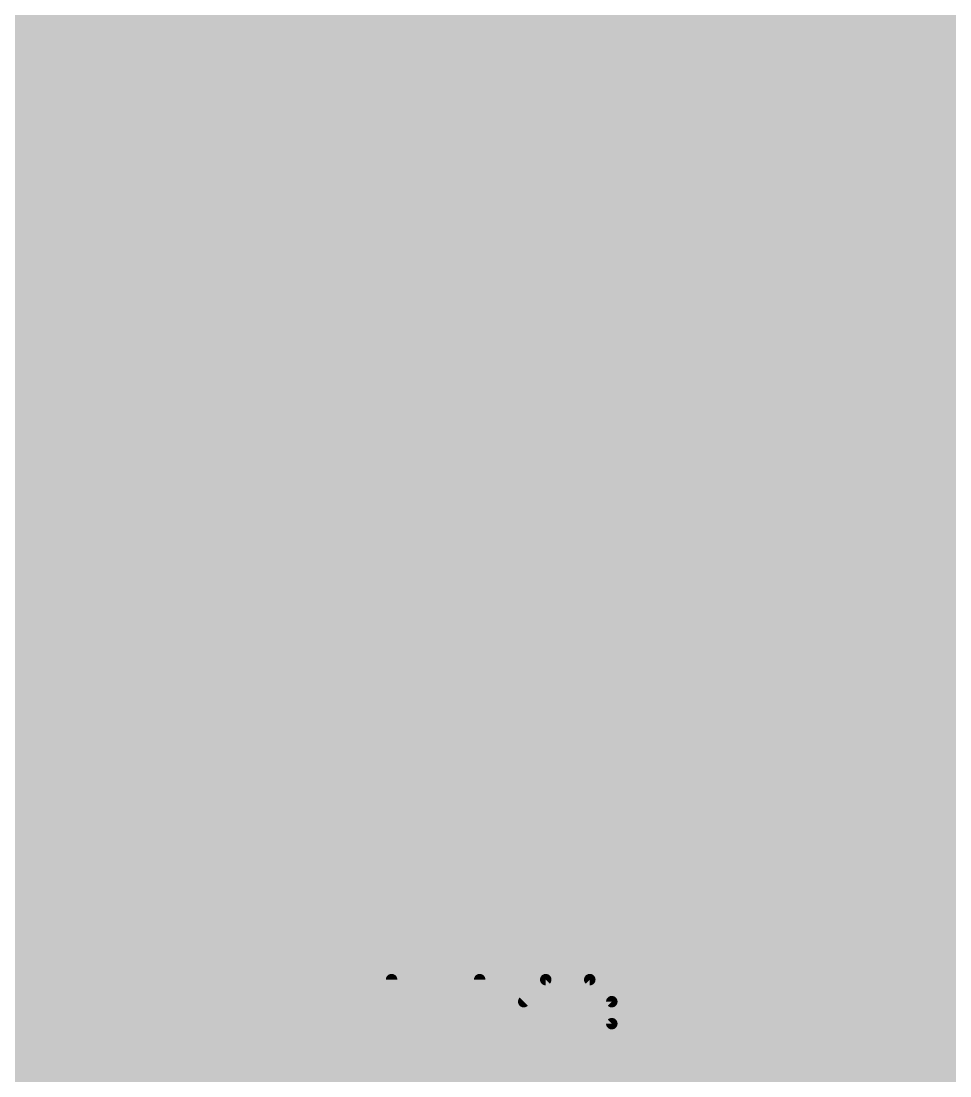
# Model space of a CAD drawing. Extents: x 0 to 39.3, y -1.1 to 59.5.
# Drawn here: x 15.82 to 24.04, y 39.74 to 49.07 of the extents above; entities that cross this region are included whole.
import ezdxf

# ---------------------------------------------------------------- set-up
doc = ezdxf.new("R2010")
doc.units = 0
for name, color, linetype in [('1', 22, 'CONTINUOUS'), ('16', 175, 'CONTINUOUS'), ('21', 253, 'CONTINUOUS'), ('25', 253, 'CONTINUOUS'), ('51', 253, 'CONTINUOUS')]:
    doc.layers.add(name, color=color, linetype=linetype)

msp = doc.modelspace()

# ---------------------------------------------------------------- linework, layer by layer
at = {"layer": '1'}
for points, const_width in [([(1.2192, 49.1744), (34.3208, 49.1744)], 0.4064), ([(1.2192, 48.768), (34.3208, 48.768)], 0.4064), ([(1.2192, 48.3616), (34.3208, 48.3616)], 0.4064), ([(14.8368, 47.9552), (34.3208, 47.9552)], 0.4064), ([(15.1407, 47.5488), (34.3208, 47.5488)], 0.4064), ([(15.2654, 47.1424), (34.3208, 47.1424)], 0.4064), ([(14.478, 46.99), (18.796, 42.672)], 0.3048), ([(19.3548, 42.9035), (15.2654, 46.9929)], 0.4064), ([(15.5223, 46.736), (34.3208, 46.736)], 0.4064), ([(15.9287, 46.3296), (34.3208, 46.3296)], 0.4064), ([(14.7449, 45.9329), (18.2372, 42.4405)], 0.4064), ([(16.3351, 45.9232), (34.3208, 45.9232)], 0.4064), ([(16.7415, 45.5168), (34.3208, 45.5168)], 0.4064), ([(17.1479, 45.1104), (34.3208, 45.1104)], 0.4064), ([(15.2654, 44.704), (15.9737, 44.704)], 0.4064), ([(17.5543, 44.704), (34.3208, 44.704)], 0.4064), ([(15.2654, 44.2976), (16.3801, 44.2976)], 0.4064), ([(17.9607, 44.2976), (34.3208, 44.2976)], 0.4064), ([(15.1407, 43.8912), (16.7865, 43.8912)], 0.4064), ([(18.3671, 43.8912), (34.3208, 43.8912)], 0.4064), ([(14.8368, 43.4848), (17.1929, 43.4848)], 0.4064), ([(18.7735, 43.4848), (34.3208, 43.4848)], 0.4064), ([(14.6421, 43.0784), (17.5993, 43.0784)], 0.4064), ([(19.1799, 43.0784), (34.3208, 43.0784)], 0.4064), ([(19.3548, 37.3155), (19.3548, 42.9035)], 0.4064), ([(15.0804, 42.672), (18.0057, 42.672)], 0.4064), ([(19.3548, 42.672), (34.3208, 42.672)], 0.4064), ([(18.796, 42.672), (18.796, 37.084)], 0.3048), ([(18.2372, 42.4405), (18.2372, 36.8525)], 0.4064), ([(15.2699, 42.2656), (18.2372, 42.2656)], 0.4064), ([(19.3548, 42.2656), (34.3208, 42.2656)], 0.4064), ([(15.3162, 41.8592), (18.2372, 41.8592)], 0.4064), ([(19.3548, 41.8592), (34.3208, 41.8592)], 0.4064), ([(15.2369, 41.4528), (18.2372, 41.4528)], 0.4064), ([(19.3548, 41.4528), (34.3208, 41.4528)], 0.4064), ([(15.0066, 41.0464), (18.2372, 41.0464)], 0.4064), ([(19.3548, 41.0464), (34.3208, 41.0464)], 0.4064), ([(14.4177, 40.64), (18.2372, 40.64)], 0.4064), ([(19.3548, 40.64), (34.3208, 40.64)], 0.4064), ([(1.2192, 40.2336), (18.2372, 40.2336)], 0.4064), ([(19.3548, 40.2336), (34.3208, 40.2336)], 0.4064), ([(1.2192, 39.8272), (18.2372, 39.8272)], 0.4064), ([(19.3548, 39.8272), (34.3208, 39.8272)], 0.4064)]:
    msp.add_lwpolyline(points, dxfattribs=dict(at, const_width=const_width))
for points, const_width in [([(15.9287, 46.4312, 1), (15.9287, 46.228)], 0.2032), ([(16.3351, 46.0248, 1), (16.3351, 45.8216)], 0.2032), ([(16.7415, 45.6184, 1), (16.7415, 45.4152)], 0.2032), ([(17.1479, 45.212, 1), (17.1479, 45.0088)], 0.2032), ([(15.9737, 44.6024, 1), (15.9737, 44.8056)], 0.2032), ([(17.5543, 44.8056, 1), (17.5543, 44.6024)], 0.2032), ([(16.3801, 44.196, 1), (16.3801, 44.3992)], 0.2032), ([(17.9607, 44.3992, 1), (17.9607, 44.196)], 0.2032), ([(16.7865, 43.7896, 1), (16.7865, 43.9928)], 0.2032), ([(18.3671, 43.9928, 1), (18.3671, 43.7896)], 0.2032), ([(17.1929, 43.3832, 1), (17.1929, 43.5864)], 0.2032), ([(18.7735, 43.5864, 1), (18.7735, 43.3832)], 0.2032), ([(17.5993, 42.9768, 1), (17.5993, 43.18)], 0.2032), ([(19.1799, 43.18, 1), (19.1799, 42.9768)], 0.2032), ([(19.4564, 42.9035, 1), (19.2532, 42.9035)], 0.2032), ([(19.283, 42.8316, 1), (19.4266, 42.9753)], 0.2032), ([(18.0057, 42.5704, 1), (18.0057, 42.7736)], 0.2032), ([(19.3548, 42.7736, 1), (19.3548, 42.5704)], 0.2032), ([(18.8722, 42.672, 1), (18.7198, 42.672)], 0.1524), ([(18.7421, 42.6181, 1), (18.8499, 42.7259)], 0.1524), ([(18.3388, 42.4405, 1), (18.1356, 42.4405)], 0.2032), ([(18.1654, 42.3687, 1), (18.309, 42.5124)], 0.2032), ([(18.2372, 42.164, 1), (18.2372, 42.3672)], 0.2032), ([(19.3548, 42.3672, 1), (19.3548, 42.164)], 0.2032), ([(18.2372, 41.7576, 1), (18.2372, 41.9608)], 0.2032), ([(19.3548, 41.9608, 1), (19.3548, 41.7576)], 0.2032), ([(18.2372, 41.3512, 1), (18.2372, 41.5544)], 0.2032), ([(19.3548, 41.5544, 1), (19.3548, 41.3512)], 0.2032), ([(18.2372, 40.9448, 1), (18.2372, 41.148)], 0.2032), ([(19.3548, 41.148, 1), (19.3548, 40.9448)], 0.2032), ([(18.2372, 40.5384, 1), (18.2372, 40.7416)], 0.2032), ([(19.3548, 40.7416, 1), (19.3548, 40.5384)], 0.2032), ([(18.2372, 40.132, 1), (18.2372, 40.3352)], 0.2032), ([(19.3548, 40.3352, 1), (19.3548, 40.132)], 0.2032), ([(18.2372, 39.7256, 1), (18.2372, 39.9288)], 0.2032), ([(19.3548, 39.9288, 1), (19.3548, 39.7256)], 0.2032)]:
    msp.add_lwpolyline(points, format="xyb", dxfattribs=dict(at, const_width=const_width))
at = {"layer": '16', "const_width": 0.4064}
for points in [[(23.8252, 52.0925), (23.8252, 39.1385)], [(1.2192, 49.1744), (23.8252, 49.1744)], [(1.2192, 48.768), (23.8252, 48.768)], [(1.2192, 48.3616), (23.8252, 48.3616)], [(14.8368, 47.9552), (23.8252, 47.9552)], [(15.1407, 47.5488), (23.8252, 47.5488)], [(15.2654, 47.1424), (23.8252, 47.1424)], [(15.2654, 46.736), (23.8252, 46.736)], [(15.0986, 46.3296), (23.8252, 46.3296)], [(14.7352, 45.9232), (23.8252, 45.9232)], [(14.7352, 45.5168), (23.8252, 45.5168)], [(15.0986, 45.1104), (23.8252, 45.1104)], [(15.2654, 44.704), (23.8252, 44.704)], [(15.2654, 44.2976), (23.8252, 44.2976)], [(15.1407, 43.8912), (23.8252, 43.8912)], [(14.8368, 43.4848), (23.8252, 43.4848)], [(14.6421, 43.0784), (23.8252, 43.0784)], [(15.0804, 42.672), (23.8252, 42.672)], [(15.2699, 42.2656), (23.8252, 42.2656)], [(15.3162, 41.8592), (23.8252, 41.8592)], [(15.2369, 41.4528), (23.8252, 41.4528)], [(15.0066, 41.0464), (23.8252, 41.0464)], [(14.4177, 40.64), (23.8252, 40.64)], [(10.0359, 40.2336), (23.8252, 40.2336)], [(9.6295, 39.8272), (23.8252, 39.8272)]]:
    msp.add_lwpolyline(points, dxfattribs=at)
at = {"layer": '16', "const_width": 0.2032}
for points in [[(23.8252, 49.0728, 1), (23.8252, 49.276)], [(23.8252, 48.6664, 1), (23.8252, 48.8696)], [(23.8252, 48.26, 1), (23.8252, 48.4632)], [(23.8252, 47.8536, 1), (23.8252, 48.0568)], [(23.8252, 47.4472, 1), (23.8252, 47.6504)], [(23.8252, 47.0408, 1), (23.8252, 47.244)], [(23.8252, 46.6344, 1), (23.8252, 46.8376)], [(23.8252, 46.228, 1), (23.8252, 46.4312)], [(23.8252, 45.8216, 1), (23.8252, 46.0248)], [(23.8252, 45.4152, 1), (23.8252, 45.6184)], [(23.8252, 45.0088, 1), (23.8252, 45.212)], [(23.8252, 44.6024, 1), (23.8252, 44.8056)], [(23.8252, 44.196, 1), (23.8252, 44.3992)], [(23.8252, 43.7896, 1), (23.8252, 43.9928)], [(23.8252, 43.3832, 1), (23.8252, 43.5864)], [(23.8252, 42.9768, 1), (23.8252, 43.18)], [(23.8252, 42.5704, 1), (23.8252, 42.7736)], [(23.8252, 42.164, 1), (23.8252, 42.3672)], [(23.8252, 41.7576, 1), (23.8252, 41.9608)], [(23.8252, 41.3512, 1), (23.8252, 41.5544)], [(23.8252, 40.9448, 1), (23.8252, 41.148)], [(23.8252, 40.5384, 1), (23.8252, 40.7416)], [(23.8252, 40.132, 1), (23.8252, 40.3352)], [(23.8252, 39.7256, 1), (23.8252, 39.9288)]]:
    msp.add_lwpolyline(points, format="xyb", dxfattribs=at)
at = {"layer": '21', "const_width": 0.2032}
msp.add_lwpolyline([(24.13, 43.815, 1), (24.13, 45.085, 1), (24.13, 43.815)], format="xyb", dxfattribs=at)
at = {"layer": '25', "const_width": 0.1016}
for points in [[(19.1008, 40.5902), (19.1008, 39.6157)], [(19.8804, 39.6157), (19.8804, 40.5902)], [(20.4651, 40.5902), (20.2702, 40.3953)], [(20.8549, 40.5902), (20.4651, 40.5902)], [(21.0498, 40.3953), (20.8549, 40.5902)], [(21.0498, 40.2004), (21.0498, 40.3953)], [(20.2702, 39.4208), (21.0498, 40.2004)]]:
    msp.add_lwpolyline(points, dxfattribs=at)
at = {"layer": '25', "const_width": 0.0508}
for points in [[(19.1262, 40.5902, 1), (19.0754, 40.5902)], [(19.9058, 40.5902, 1), (19.855, 40.5902)], [(20.4651, 40.6156, 1), (20.4651, 40.5648)], [(20.4831, 40.5722, 1), (20.4471, 40.6082)], [(20.8729, 40.6082, 1), (20.8369, 40.5722)], [(20.8549, 40.5648, 1), (20.8549, 40.6156)], [(20.2522, 40.4133, 1), (20.2882, 40.3773)], [(21.0752, 40.3953, 1), (21.0244, 40.3953)], [(21.0318, 40.3773, 1), (21.0678, 40.4133)], [(21.0678, 40.1824, 1), (21.0318, 40.2184)], [(21.0244, 40.2004, 1), (21.0752, 40.2004)]]:
    msp.add_lwpolyline(points, format="xyb", dxfattribs=at)
at = {"layer": '51'}
for points, const_width in [([(24.23, 29.4417, 1), (24.23, 59.4583, 1), (24.23, 29.4417)], 0.127), ([(24.13, 31.75, 1), (24.13, 57.15, 1), (24.13, 31.75)], 0.2032)]:
    msp.add_lwpolyline(points, format="xyb", dxfattribs=dict(at, const_width=const_width))

doc.saveas('drawing.dxf')
